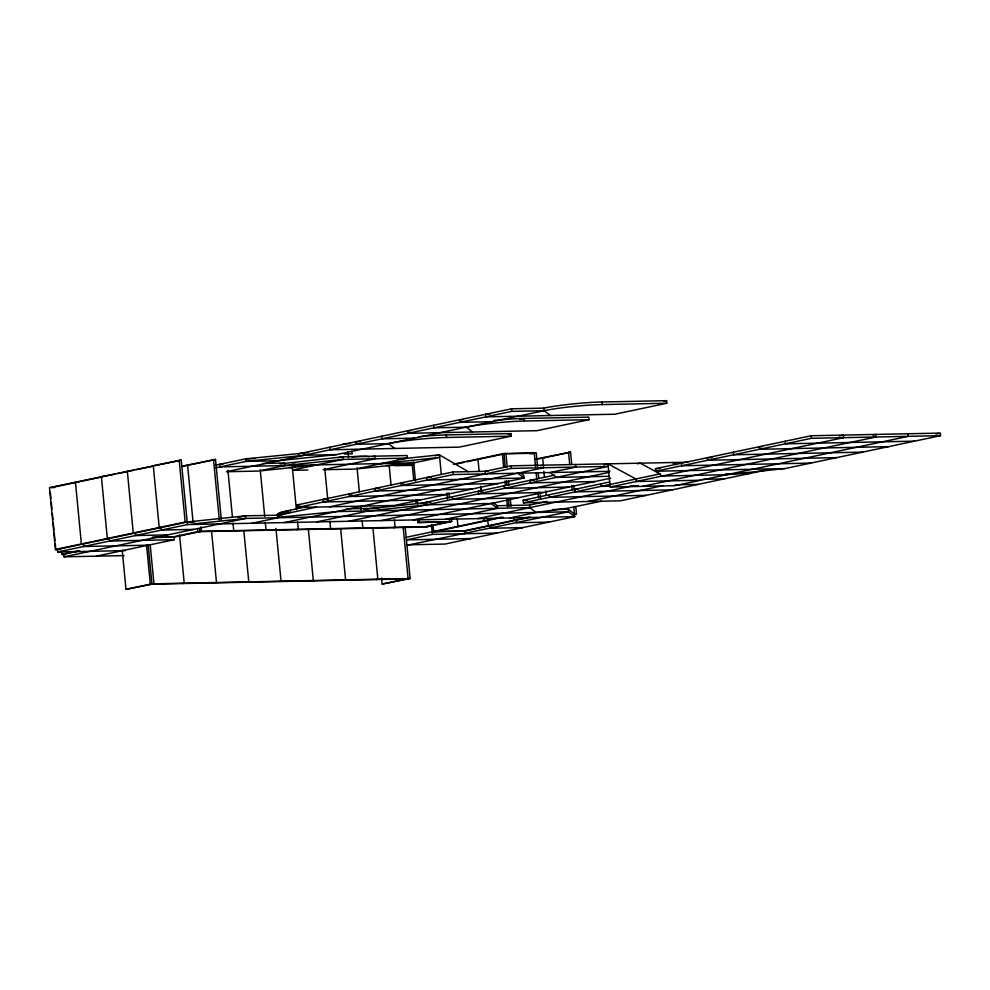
<?xml version="1.0" encoding="UTF-8"?>
<svg xmlns="http://www.w3.org/2000/svg" width="990" height="990" viewBox="0 0 990 990"><rect width="100%" height="100%" fill="white"/><g stroke="black" fill="none" stroke-linecap="round" stroke-linejoin="round"><path stroke-width="1.49" d="M601.375 501.225L567.394 508.241L536.122 512.461L529.786 507.647L336.13 511.62L277.633 517.436L277.559 514.132L280.875 512.424L307.544 506.323M316.429 507.078L284.217 514.058L278.97 515.889L277.633 517.436M57.469 549.425L57.717 551.999L187.432 524.576L181.22 460.152L49.5 487.625L55.452 549.475L60.551 549.363M101.958 476.92L51.517 487.587L54.586 487.525M114.927 474.173L101.388 476.66L107.341 538.498L109.358 538.461L109.605 541.035L174.153 539.711L173.906 537.137L201.465 531.308L427.395 526.668M117.81 473.567L133.662 470.213M136.546 469.607L152.398 466.253M181.22 460.152L153.264 465.684L159.217 527.534L161.234 527.484L161.481 530.058L193.755 529.403M181.789 466.203L215.511 459.459L221.327 519.787M182.37 466.463L188.137 465.238M189.573 464.941L215.511 459.459M215.511 465.226L245.78 458.828L308.608 452.591M215.758 467.812L246.027 461.414L304.239 455.264L336.513 454.596L544.042 410.714A41.592 3.849 -5.5 0 1 602.267 404.576L666.815 403.239L666.567 400.665L602.019 401.989A41.592 3.849 -5.5 0 0 543.795 408.14L511.521 408.808L298.225 453.903M550.378 415.54L544.042 410.714L511.768 411.382L226.413 471.723L258.687 471.054M280.059 463.902L342.602 456.848L407.15 455.524L407.397 458.098L356.957 468.765M260.135 470.745L284.637 465.572L342.849 459.422L407.397 458.098M292.161 467.515L295.045 466.896M297.928 466.29L300.812 465.684M338.283 457.764L342.602 456.848L342.849 459.422L292.409 470.089M519.738 419.389L524.193 418.448L588.741 417.124L588.988 419.698L537.112 430.675L408.004 433.323L407.756 430.749L410.825 430.687M371.993 456.786L374.876 456.18L375.123 458.754L323.247 469.73L355.521 469.062M507.957 434.202L510.914 433.583L511.162 436.157L459.286 447.121L330.177 449.782L329.93 447.195M663.597 401.296L666.567 400.665M666.815 403.239L614.926 414.216L485.83 416.864L485.583 414.29L490.186 414.191M435.105 455.771L439.424 454.856L468.418 471.735M358.578 468.74L413.733 462.912L439.671 457.43L381.459 463.58M453.445 464.211L503.984 453.531L505.197 467.119M454.026 464.483L464.112 462.342M466.995 461.736L505.902 453.507L507.214 467.082M55.452 549.475L185.167 522.039L194.869 521.841M529.91 453.828L534.241 452.913L535.54 466.488M531.927 453.779L534.81 453.173M61.504 551.269L61.788 554.289L77.641 550.935M79.658 550.898L62.184 554.598L65.253 554.524M238.194 517.374L245.396 515.852L277.67 515.196L277.336 514.515M520.641 473.059L523.809 475.472L524.057 478.046L394.354 505.469L297.532 507.462L297.272 504.888L452.925 471.97L488.28 471.252M61.788 554.289L63.806 554.251L64.053 556.826L245.644 518.426L568.396 511.805L574.732 516.632L445.03 544.054L406.605 544.846M297.532 507.462L453.173 474.557L609.939 471.327M535.38 459.212L570.549 452.158L571.713 464.236M538.845 458.865L570.549 452.158M171.889 537.174L197.827 531.692L425.774 527.002L451.712 521.52L451.428 518.5M687.889 462.194L511.137 465.832L485.199 471.314L485.446 473.888M96.327 556.17L174.153 539.711M251.98 523.252L277.918 517.77M329.806 506.793L511.385 468.406L608.219 466.414L348.802 521.26M232.118 530.986L233.739 530.64L233.021 523.104M540.54 465.77L543.423 465.164M284.254 522.596L543.671 467.738L542.594 457.689L544.611 457.652M264.392 530.318L266.025 529.984L265.295 522.435M363.837 509.293L430.996 502.14M316.528 521.928L368.416 510.964L426.628 504.813L491.176 503.489L497.512 508.303L445.636 519.28M296.678 529.662L298.299 529.316L297.569 521.779M420.614 503.452L554.648 475.113M603.64 464.756L607.971 463.84L635.889 478.962L636.149 481.548L700.697 480.224M328.952 528.994L330.573 528.648L329.843 521.111M637.362 463.79L640.245 463.171L660.194 473.987M381.076 520.604L608.788 472.453M361.226 528.338L362.847 527.992L362.117 520.443M655.504 468.666L811.144 435.749L940.252 433.1L940.5 435.674L784.847 468.592L726.635 474.73L662.087 476.054L655.751 471.24L655.504 468.666L660.107 468.567M413.35 519.936L610.793 478.195M940.5 435.674L811.404 438.322L655.751 471.24L784.847 468.592M393.5 527.67L395.121 527.324L394.391 519.787M417.532 519.515L417.817 522.534L451.712 521.52M767.287 469.755L620.284 500.829L523.45 502.821L523.203 500.247L609.679 481.957M660.392 473.789L523.45 502.821M839.099 435.996L843.43 435.093L843.678 437.667L610.199 487.031L607.971 463.84M122.216 550.118L125.99 589.335L151.94 583.853L410.145 578.544L405.17 527.002M423.757 527.051L449.695 521.569L449.411 518.55M493.045 502.512L497.265 505.729L529.539 505.073L546.839 501.41M477.91 518.611L633.55 485.706M872.821 435.031L875.705 434.424L875.952 436.998L642.473 486.362M182.593 583.531L184.214 583.184L179.561 534.909M406.172 537.31L501.2 517.226M434.041 531.803L503.217 517.176M496.906 533.078L432.358 534.402L406.42 539.896L470.968 538.572M510.184 517.956L536.122 512.461M588.011 501.497L662.941 485.657M214.867 582.863L216.488 582.516L211.551 531.234M462.367 531.209L528.66 517.188M432.024 531.853L464.384 531.172L530.677 517.151M935.934 434.016L938.805 433.41M247.141 582.207L248.762 581.86L243.825 530.578M573.618 514.614L576.502 514.008L575.772 506.472M279.415 581.538L281.036 581.192L275.95 528.4M311.689 580.87L313.31 580.536L308.373 529.242M343.963 580.214L345.584 579.868L340.647 528.586M376.237 579.546L377.858 579.212L372.921 527.918M381.596 578.036L382.177 584.075L408.115 578.581L403.178 527.299M410.145 578.544L382.177 584.075M336.513 454.596L278.301 460.746L246.027 461.414L245.78 458.828L254.999 458.642M261.756 470.733L316.911 464.904M398.067 459.224L439.424 454.856L441.268 474M406.618 545.366L568.396 511.805L568.149 509.231L552.779 509.541M462.714 419.711L459.645 419.772L459.892 422.346L492.166 421.69M433.694 425.255L433.942 427.841L466.216 427.173A41.592 3.849 -5.5 0 1 524.44 421.022L588.988 419.698M418.646 436.701A41.592 3.849 -5.5 0 1 446.366 434.907L510.914 433.583M414.34 438.149L382.066 438.805L381.818 436.231M360.484 441.614L355.868 441.713L356.128 444.287L388.402 443.631A41.592 3.849 -5.5 0 1 446.614 437.481L511.162 436.157M343.159 443.706L349.891 443.57M914.562 441.156L785.454 443.817L785.206 441.231M344.161 454.014L352.23 453.853L351.982 451.279M762.337 446.663L759.268 446.725L759.516 449.299L888.612 446.651M503.885 453.544L536.258 452.863L537.558 466.439M534.637 453.21L502.363 453.878L503.663 467.453M222.911 464.261L219.829 464.322L220.077 466.896L413.733 462.912M262.87 463.431L284.39 462.986L284.637 465.572M292.075 462.837L295.144 462.775M479.964 458.989L477.947 459.038L479.111 471.104M862.674 452.133L733.578 454.781L733.33 452.207M711.996 457.59L707.38 457.689L707.627 460.263L836.736 457.615M289.266 467.54L292.335 467.466L296.406 509.702M386.088 465.548L413.758 464.978M129.344 471.129L127.326 471.166L133.279 533.016L135.296 532.979L135.543 535.553L167.817 534.885M395.233 465.671L412.137 465.325M294.042 470.324L307.878 470.04M810.798 463.097L681.689 465.758L681.442 463.171M77.455 482.093L75.438 482.142L81.39 543.98L83.408 543.943L83.667 546.517L148.215 545.193M431.591 477.366L426.987 477.465L427.235 480.039L524.057 478.046L517.721 473.22M608.59 476.314L556.331 477.39L549.995 472.564L575.945 467.082L575.697 464.496M725.398 473.913L749.987 473.406M404.118 482.885L401.049 482.947L401.296 485.521L498.118 483.528M534.761 480.2L530.145 480.299L530.393 482.873L594.941 481.548M702.529 479.333L724.049 478.888M379.714 488.33L375.099 488.429L375.346 491.003L472.18 489.023M569.003 487.031L504.454 488.355L504.207 485.781M610.496 486.177L601.277 486.362L601.029 483.788M630.482 485.768L638.166 485.607M675.056 484.853L698.111 484.382M610.199 487.031L674.747 485.706L908.226 436.343L907.979 433.756M352.23 493.849L349.161 493.911L349.408 496.497L446.23 494.505M482.873 491.164L478.257 491.263L478.517 493.837L543.064 492.513M578.16 489.209L575.091 489.27L575.339 491.857L672.16 489.864M327.826 499.307L323.223 499.406L323.47 501.979L420.292 499.987M517.126 497.995L452.566 499.331L452.319 496.745M646.223 495.346L549.4 497.339L549.153 494.765M297.272 504.888L300.354 504.826M523.203 500.247L527.818 500.148M346.649 508.823L368.169 508.377L368.416 510.964M369.703 508.353L378.923 508.155M576.502 514.008L574.485 514.045L568.149 509.231M485.917 520.839L483.9 520.876L483.615 517.857M417.817 522.534L450.091 521.866M548.794 522.114L516.52 522.769L516.273 520.196L514.255 520.233L513.958 517.226M459.979 526.321L457.962 526.358L457.232 518.822M493.404 525.616L488.305 525.727L487.724 519.688M522.856 527.596L490.57 528.264L490.322 525.678M152.472 537.261L175.527 536.79M465.919 530.838L433.645 531.506L433.063 525.467M152.386 537.57L173.906 537.137M57.717 551.999L125.346 550.613M64.053 556.826L123.998 555.6M408.511 578.89L150.319 584.187L146.532 544.97M125.99 589.335L153.957 583.803L150.171 544.587M672.519 462.516L676.504 464.669M466.216 427.173L472.552 431.999M388.402 443.631L394.738 448.445M811.144 435.749L811.404 438.322M602.019 401.989L602.267 404.576M573.742 485.348L574.175 489.877M568.532 452.207L569.696 464.273M571.725 485.385L572.158 489.914M573.755 506.509L574.732 516.632L187.432 524.576L245.644 518.426L245.396 515.852L187.184 522.002L55.848 549.772L55.267 543.733M543.795 408.14L544.042 410.714M543.894 471.265L544.475 477.304M545.787 490.879L546.22 495.396M538.139 472.478L538.721 478.504M540.033 492.092L540.614 498.118M536.122 472.515L536.852 480.063M538.015 492.129L538.597 498.156M524.44 421.022L524.193 418.448A41.592 3.849 -5.5 0 0 493.775 420.527M529.539 505.073L529.786 507.647M511.521 408.808L511.768 411.382M511.137 465.832L511.385 468.406M508.526 480.657L508.959 485.187M510.258 498.762L510.989 506.298M506.595 480.682L506.942 485.224M508.34 498.787L508.971 506.348M504.974 481.029L505.407 485.546M506.719 499.121L507.437 506.67M497.265 505.729L497.512 508.303M480.732 486.993L481.152 491.411M480.558 486.189L481.14 492.216M464.384 531.172L464.632 533.746M452.925 471.97L453.173 474.557M446.366 434.907L446.614 437.481M448.953 492.859L449.448 497.958M446.936 492.909L447.517 498.935M431.405 524.465L432.358 534.402M426.381 502.239L426.628 504.813M413.622 461.81L415.466 480.954M417.26 499.554L417.693 504.083M419.154 519.168L419.438 522.188M412.013 462.194L413.758 480.299M415.639 499.9L415.936 502.92M389.169 465.486L391.05 485.088M357.031 467.651L359.358 491.795M360.818 506.868L361.103 509.887M347.973 451.725L348.542 457.615M324.757 468.32L327.814 500M303.992 452.69L304.239 455.264M290.243 509.986L290.491 512.56M287.942 510.481L288.189 513.067M285.85 510.989L286.098 513.562M283.969 511.471L284.217 514.058M282.298 511.954L282.546 514.54M280.875 512.424L281.123 514.998M279.675 512.882L279.923 515.456M278.722 513.315L278.97 515.889M278.017 513.736L278.264 516.31M277.559 514.132L277.806 516.706M260.209 469.644L264.714 516.409M227.935 470.3L232.44 517.065M213.494 459.496L219.31 519.837M201.032 526.779L201.465 531.308M199.559 528.635L199.844 531.642M197.542 528.672L197.827 531.692M187.556 464.978L193.075 522.299M179.202 460.202L185.167 522.039M148.154 544.624L151.94 583.853M50.329 492.451L50.911 498.49M51.344 503.007L51.925 509.046M52.371 513.575L52.94 519.601M53.237 522.621L53.967 530.157M54.252 533.177L54.982 540.726M351.846 456.885A20.802 1.918 -5.5 0 1 369.27 456.91"/></g></svg>
